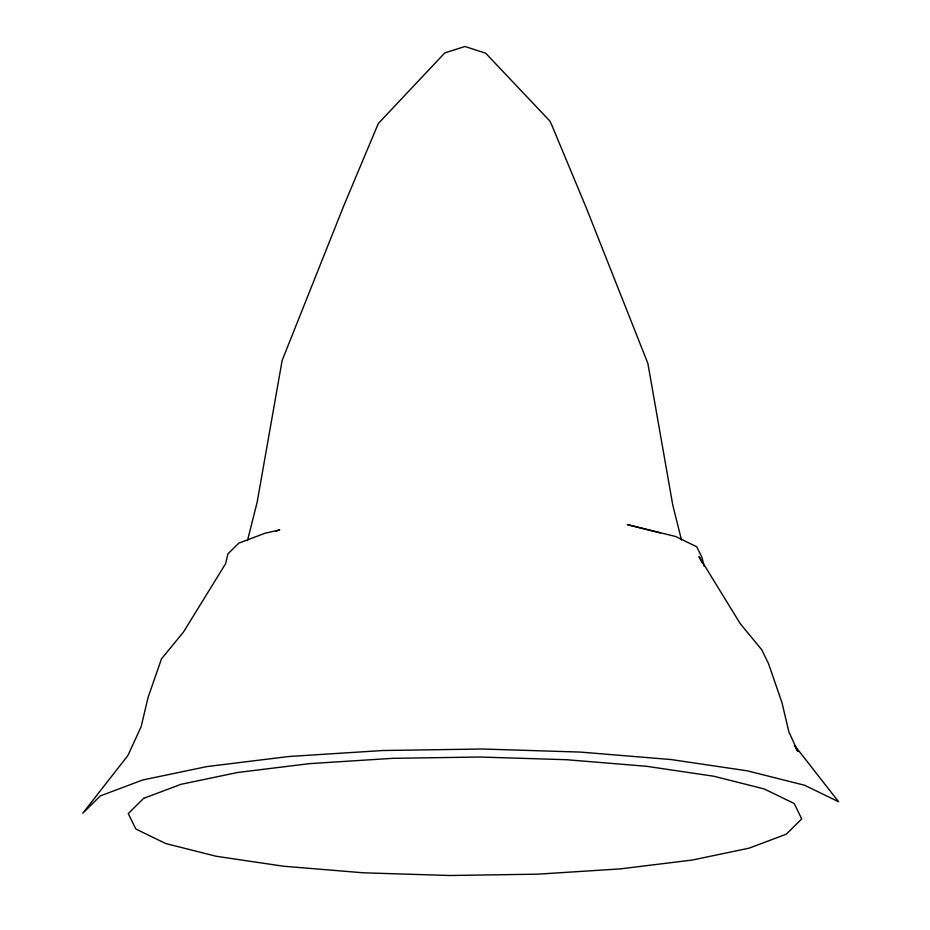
<?xml version="1.0" encoding="UTF-8"?>
<svg xmlns="http://www.w3.org/2000/svg" width="930" height="930" viewBox="0 0 930 930"><rect width="100%" height="100%" fill="white"/><g stroke="black" fill="none" stroke-linecap="round" stroke-linejoin="round"><path stroke-width="1.4" d="M247.461 540.679L257.192 502.014L282.127 360.515L343.623 206.158L378.301 123.527L444.842 52.87L465 46.5L485.658 53.184L549.758 120.923L551.699 124.899L586.377 208.088L647.873 363.409L672.809 505.304L681.492 539.958M275.699 531.402L279.744 529.868L265.05 533.25L238.801 543.12L227.955 553.85L225.606 563.696L183.396 632.168L161.483 658.859L148.021 697.616L141.174 726.597L127.956 755.427L82.793 813.227L100.277 795.929L142.604 780.014L206.902 766.576L288.8 756.509L382.695 750.522L482.205 749.01L580.541 752.091L670.995 759.543L747.418 770.854L804.601 785.257L838.628 801.776L794.487 745.325L797.01 750.475M660.137 532.89L627.285 524.601L675.622 536.505L696.721 546.747L702.045 557.605L704.057 566.079M702.011 562.615L699.023 556.524L740.292 623.728L761.717 649.756L768.517 663.66L781.979 702.638L788.826 731.724L797.847 751.521M143.673 798.347L128.27 813.587L135.827 829.014L165.807 843.568L216.179 856.263L283.511 866.225L363.212 872.793L449.841 875.502L537.517 874.177L620.24 868.899L692.385 860.029L749.034 848.183L786.327 834.163L801.73 818.923L794.173 803.497L764.193 788.942L713.822 776.248L646.49 766.285L566.788 759.729L480.159 757.02L392.483 758.345L309.76 763.623L237.615 772.481L180.966 784.327L143.673 798.347"/></g></svg>
